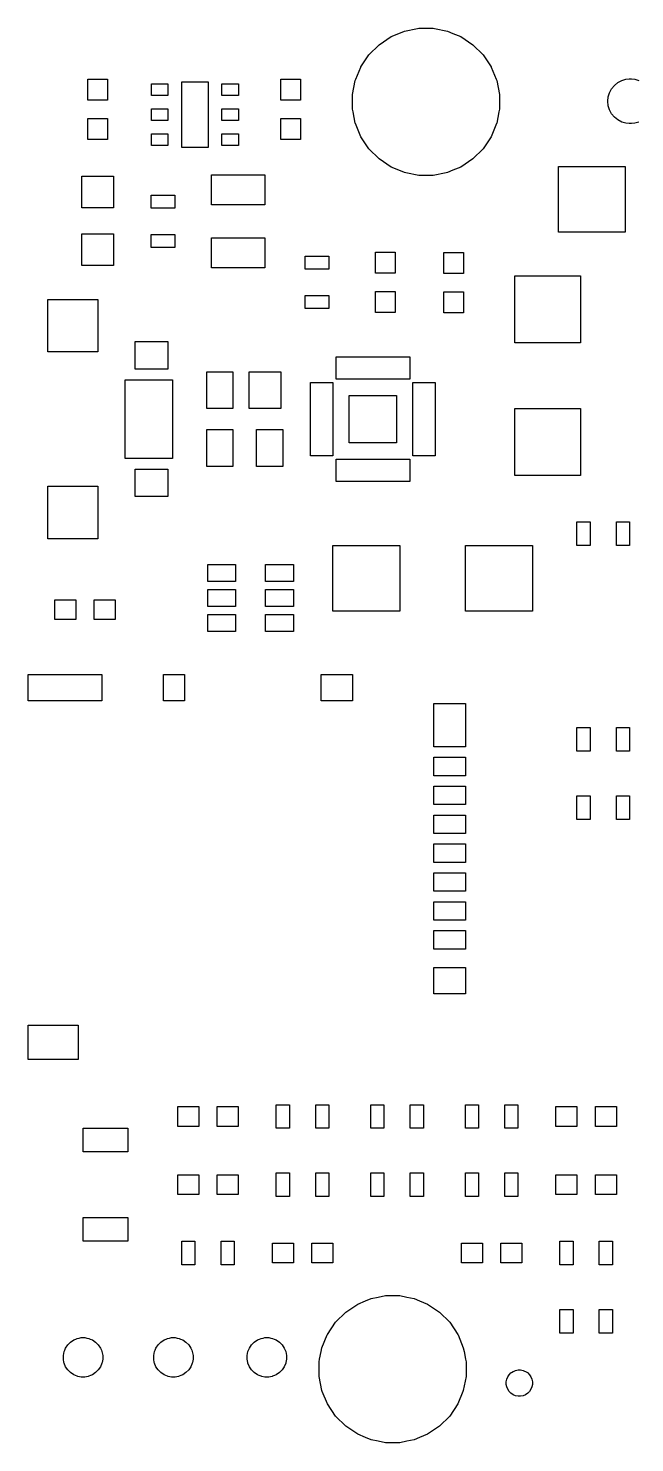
# Model space of a CAD drawing. Extents: x 91 to 190.2, y -113.8 to -60.
# Drawn here: x 91 to 114.1, y -113.8 to -60 of the extents above; entities that cross this region are included whole.
import ezdxf

# ---------------------------------------------------------------- set-up
doc = ezdxf.new("R2010")
doc.units = 0
doc.header["$MEASUREMENT"] = 0
doc.layers.add('BLACK', color=7, linetype='CONTINUOUS')

msp = doc.modelspace()

# ---------------------------------------------------------------- linework, layer by layer
at = {"layer": 'BLACK', "linetype": 'CONTINUOUS'}
for p, q in [((104.365, -60.5951), (104.824, -60.2887)), ((104.824, -60.2887), (105.122, -60.165)), ((105.122, -60.165), (105.333, -60.0776)), ((105.333, -60.0776), (105.824, -59.98)), ((105.824, -59.98), (105.874, -59.97)), ((105.874, -59.97), (106.426, -59.97)), ((106.426, -59.97), (106.476, -59.98)), ((106.476, -59.98), (106.967, -60.0776)), ((106.967, -60.0776), (107.178, -60.165)), ((107.178, -60.165), (107.476, -60.2887)), ((107.476, -60.2887), (107.935, -60.5951)), ((103.975, -60.9851), (104.365, -60.5951)), ((107.935, -60.5951), (108.325, -60.9851)), ((103.669, -61.4437), (103.975, -60.9851)), ((108.325, -60.9851), (108.631, -61.4437)), ((93.275, -62.71), (93.275, -61.91)), ((93.275, -61.91), (94.025, -61.91)), ((94.025, -61.91), (94.025, -62.71)), ((100.625, -62.71), (100.625, -61.91)), ((100.625, -61.91), (101.375, -61.91)), ((101.375, -61.91), (101.375, -62.71)), ((103.458, -61.9533), (103.475, -61.9123)), ((103.475, -61.9123), (103.665, -61.4537)), ((103.665, -61.4537), (103.669, -61.4437)), ((108.631, -61.4437), (108.635, -61.4537)), ((108.635, -61.4537), (108.825, -61.9123)), ((108.825, -61.9123), (108.842, -61.9533)), ((113.603, -61.9609), (113.763, -61.9123)), ((113.763, -61.9123), (113.888, -61.9)), ((113.888, -61.9), (113.972, -61.9)), ((113.972, -61.9), (114.097, -61.9123)), ((114.097, -61.9123), (114.257, -61.9609)), ((95.695, -62.535), (95.695, -62.085)), ((95.695, -62.085), (96.325, -62.085)), ((96.325, -62.085), (96.325, -62.535)), ((96.85, -64.51), (96.85, -62.01)), ((96.85, -62.01), (97.85, -62.01)), ((97.85, -62.01), (97.85, -64.51)), ((98.375, -62.535), (98.375, -62.085)), ((98.375, -62.085), (99.005, -62.085)), ((99.005, -62.085), (99.005, -62.535)), ((103.35, -62.4942), (103.458, -61.9533)), ((108.842, -61.9533), (108.95, -62.4942)), ((113.092, -62.5834), (113.141, -62.4231)), ((113.141, -62.4231), (113.22, -62.2755)), ((113.22, -62.2755), (113.326, -62.1461)), ((113.326, -62.1461), (113.455, -62.0398)), ((113.455, -62.0398), (113.603, -61.9609)), ((94.025, -62.71), (93.275, -62.71)), ((96.325, -62.535), (95.695, -62.535)), ((99.005, -62.535), (98.375, -62.535)), ((101.375, -62.71), (100.625, -62.71)), ((103.35, -63.0458), (103.35, -62.4942)), ((108.95, -62.4942), (108.95, -63.0458)), ((113.076, -62.75), (113.092, -62.5834)), ((113.092, -62.9166), (113.076, -62.75)), ((113.141, -63.0769), (113.092, -62.9166)), ((93.275, -64.21), (93.275, -63.41)), ((93.275, -63.41), (94.025, -63.41)), ((94.025, -63.41), (94.025, -64.21)), ((95.695, -63.485), (95.695, -63.035)), ((95.695, -63.035), (96.325, -63.035)), ((96.325, -63.485), (95.695, -63.485)), ((96.325, -63.035), (96.325, -63.485)), ((98.375, -63.485), (98.375, -63.035)), ((98.375, -63.035), (99.005, -63.035)), ((99.005, -63.485), (98.375, -63.485)), ((99.005, -63.035), (99.005, -63.485)), ((100.625, -64.21), (100.625, -63.41)), ((100.625, -63.41), (101.375, -63.41)), ((101.375, -63.41), (101.375, -64.21)), ((103.371, -63.1516), (103.35, -63.0458)), ((103.458, -63.5867), (103.371, -63.1516)), ((108.929, -63.1516), (108.842, -63.5867)), ((108.95, -63.0458), (108.929, -63.1516)), ((113.22, -63.2245), (113.141, -63.0769)), ((113.326, -63.3539), (113.22, -63.2245)), ((113.455, -63.4602), (113.326, -63.3539)), ((113.603, -63.5391), (113.455, -63.4602)), ((113.763, -63.5877), (113.603, -63.5391)), ((114.257, -63.5391), (114.097, -63.5877)), ((95.695, -64.435), (95.695, -63.985)), ((95.695, -63.985), (96.325, -63.985)), ((96.325, -63.985), (96.325, -64.435)), ((98.375, -64.435), (98.375, -63.985)), ((98.375, -63.985), (99.005, -63.985)), ((99.005, -63.985), (99.005, -64.435)), ((103.463, -63.6), (103.458, -63.5867)), ((103.669, -64.0963), (103.463, -63.6)), ((108.837, -63.6), (108.631, -64.0963)), ((108.842, -63.5867), (108.837, -63.6)), ((113.888, -63.6), (113.763, -63.5877)), ((113.972, -63.6), (113.888, -63.6)), ((114.097, -63.5877), (113.972, -63.6)), ((94.025, -64.21), (93.275, -64.21)), ((96.325, -64.435), (95.695, -64.435)), ((97.85, -64.51), (96.85, -64.51)), ((99.005, -64.435), (98.375, -64.435)), ((101.375, -64.21), (100.625, -64.21)), ((103.975, -64.5549), (103.669, -64.0963)), ((104.365, -64.9449), (103.975, -64.5549)), ((108.325, -64.5549), (107.935, -64.9449)), ((108.631, -64.0963), (108.325, -64.5549)), ((104.824, -65.2513), (104.365, -64.9449)), ((107.935, -64.9449), (107.476, -65.2513)), ((93.05, -66.8), (93.05, -65.6)), ((93.05, -65.6), (94.25, -65.6)), ((94.25, -65.6), (94.25, -66.8)), ((97.985, -66.69), (97.985, -65.55)), ((97.985, -65.55), (100.015, -65.55)), ((100.015, -65.55), (100.015, -66.69)), ((105.122, -65.375), (104.824, -65.2513)), ((105.333, -65.4624), (105.122, -65.375)), ((105.384, -65.4724), (105.333, -65.4624)), ((105.874, -65.57), (105.384, -65.4724)), ((106.426, -65.57), (105.874, -65.57)), ((106.916, -65.4724), (106.426, -65.57)), ((106.967, -65.4624), (106.916, -65.4724)), ((107.178, -65.375), (106.967, -65.4624)), ((107.476, -65.2513), (107.178, -65.375)), ((111.19, -67.73), (111.19, -65.23)), ((111.19, -65.23), (113.74, -65.23)), ((113.74, -65.23), (113.74, -67.73)), ((95.69, -66.82), (95.69, -66.32)), ((95.69, -66.32), (96.59, -66.32)), ((96.59, -66.32), (96.59, -66.82)), ((100.015, -66.69), (97.985, -66.69)), ((94.25, -66.8), (93.05, -66.8)), ((96.59, -66.82), (95.69, -66.82)), ((93.05, -69), (93.05, -67.8)), ((93.05, -67.8), (94.25, -67.8)), ((94.25, -67.8), (94.25, -69)), ((95.69, -68.32), (95.69, -67.82)), ((95.69, -67.82), (96.59, -67.82)), ((96.59, -67.82), (96.59, -68.32)), ((113.74, -67.73), (111.19, -67.73)), ((96.59, -68.32), (95.69, -68.32)), ((97.985, -69.09), (97.985, -67.95)), ((97.985, -67.95), (100.015, -67.95)), ((100.015, -67.95), (100.015, -69.09)), ((101.55, -69.14), (101.55, -68.64)), ((101.55, -68.64), (102.45, -68.64)), ((102.45, -68.64), (102.45, -69.14)), ((104.225, -69.29), (104.225, -68.49)), ((104.225, -68.49), (104.975, -68.49)), ((104.975, -68.49), (104.975, -69.29)), ((106.825, -69.3), (106.825, -68.5)), ((106.825, -68.5), (107.575, -68.5)), ((107.575, -68.5), (107.575, -69.3)), ((94.25, -69), (93.05, -69)), ((100.015, -69.09), (97.985, -69.09)), ((102.45, -69.14), (101.55, -69.14)), ((104.975, -69.29), (104.225, -69.29)), ((107.575, -69.3), (106.825, -69.3)), ((109.53, -71.95), (109.53, -69.4)), ((109.53, -69.4), (112.03, -69.4)), ((112.03, -69.4), (112.03, -71.95)), ((104.225, -70.79), (104.225, -69.99)), ((104.225, -69.99), (104.975, -69.99)), ((104.975, -69.99), (104.975, -70.79)), ((106.825, -70.8), (106.825, -70)), ((106.825, -70), (107.575, -70)), ((107.575, -70), (107.575, -70.8)), ((91.75, -72.2938), (91.75, -70.2938)), ((91.75, -70.2938), (93.65, -70.2938)), ((93.65, -70.2938), (93.65, -72.2938)), ((101.55, -70.64), (101.55, -70.14)), ((101.55, -70.14), (102.45, -70.14)), ((102.45, -70.14), (102.45, -70.64)), ((102.45, -70.64), (101.55, -70.64)), ((104.975, -70.79), (104.225, -70.79)), ((107.575, -70.8), (106.825, -70.8)), ((95.075, -72.95), (95.075, -71.9)), ((95.075, -71.9), (96.325, -71.9)), ((96.325, -71.9), (96.325, -72.95)), ((112.03, -71.95), (109.53, -71.95)), ((93.65, -72.2938), (91.75, -72.2938)), ((102.73, -73.325), (102.73, -72.475)), ((102.73, -72.475), (105.53, -72.475)), ((105.53, -72.475), (105.53, -73.325)), ((96.325, -72.95), (95.075, -72.95)), ((97.8, -74.45), (97.8, -73.05)), ((97.8, -73.05), (98.8, -73.05)), ((98.8, -73.05), (98.8, -74.45)), ((99.42, -74.45), (99.42, -73.05)), ((99.42, -73.05), (100.62, -73.05)), ((100.62, -73.05), (100.62, -74.45)), ((94.7, -76.35), (94.7, -73.35)), ((94.7, -73.35), (96.5, -73.35)), ((96.5, -73.35), (96.5, -76.35)), ((101.755, -76.25), (101.755, -73.45)), ((101.755, -73.45), (102.605, -73.45)), ((102.605, -73.45), (102.605, -76.25)), ((105.53, -73.325), (102.73, -73.325)), ((105.655, -76.25), (105.655, -73.45)), ((105.655, -73.45), (106.505, -73.45)), ((106.505, -73.45), (106.505, -76.25)), ((103.23, -75.75), (103.23, -73.95)), ((103.23, -73.95), (105.03, -73.95)), ((105.03, -73.95), (105.03, -75.75)), ((98.8, -74.45), (97.8, -74.45)), ((100.62, -74.45), (99.42, -74.45)), ((109.53, -77), (109.53, -74.45)), ((109.53, -74.45), (112.03, -74.45)), ((112.03, -74.45), (112.03, -77)), ((97.8, -76.65), (97.8, -75.25)), ((97.8, -75.25), (98.8, -75.25)), ((98.8, -75.25), (98.8, -76.65)), ((99.7, -76.65), (99.7, -75.25)), ((99.7, -75.25), (100.7, -75.25)), ((100.7, -75.25), (100.7, -76.65)), ((105.03, -75.75), (103.23, -75.75)), ((96.5, -76.35), (94.7, -76.35)), ((102.605, -76.25), (101.755, -76.25)), ((102.73, -77.225), (102.73, -76.375)), ((102.73, -76.375), (105.53, -76.375)), ((105.53, -76.375), (105.53, -77.225)), ((106.505, -76.25), (105.655, -76.25)), ((95.075, -77.8), (95.075, -76.75)), ((95.075, -76.75), (96.325, -76.75)), ((96.325, -76.75), (96.325, -77.8)), ((98.8, -76.65), (97.8, -76.65)), ((100.7, -76.65), (99.7, -76.65)), ((112.03, -77), (109.53, -77)), ((91.75, -79.4062), (91.75, -77.4062)), ((91.75, -77.4062), (93.65, -77.4062)), ((93.65, -77.4062), (93.65, -79.4062)), ((105.53, -77.225), (102.73, -77.225)), ((96.325, -77.8), (95.075, -77.8)), ((111.9, -79.66), (111.9, -78.76)), ((111.9, -78.76), (112.4, -78.76)), ((112.4, -78.76), (112.4, -79.66)), ((113.4, -79.66), (113.4, -78.76)), ((113.4, -78.76), (113.9, -78.76)), ((113.9, -78.76), (113.9, -79.66)), ((93.65, -79.4062), (91.75, -79.4062)), ((102.6, -82.16), (102.6, -79.66)), ((102.6, -79.66), (105.15, -79.66)), ((105.15, -79.66), (105.15, -82.16)), ((107.65, -82.16), (107.65, -79.66)), ((107.65, -79.66), (110.2, -79.66)), ((110.2, -79.66), (110.2, -82.16)), ((112.4, -79.66), (111.9, -79.66)), ((113.9, -79.66), (113.4, -79.66)), ((97.84, -81.035), (97.84, -80.385)), ((97.84, -80.385), (98.9, -80.385)), ((98.9, -80.385), (98.9, -81.035)), ((100.04, -81.035), (100.04, -80.385)), ((100.04, -80.385), (101.1, -80.385)), ((101.1, -80.385), (101.1, -81.035)), ((98.9, -81.035), (97.84, -81.035)), ((101.1, -81.035), (100.04, -81.035)), ((92.01, -82.475), (92.01, -81.725)), ((92.01, -81.725), (92.81, -81.725)), ((92.81, -81.725), (92.81, -82.475)), ((93.51, -82.475), (93.51, -81.725)), ((93.51, -81.725), (94.31, -81.725)), ((94.31, -81.725), (94.31, -82.475)), ((97.84, -81.985), (97.84, -81.335)), ((97.84, -81.335), (98.9, -81.335)), ((98.9, -81.335), (98.9, -81.985)), ((100.04, -81.985), (100.04, -81.335)), ((100.04, -81.335), (101.1, -81.335)), ((101.1, -81.335), (101.1, -81.985)), ((98.9, -81.985), (97.84, -81.985)), ((97.84, -82.935), (97.84, -82.285)), ((97.84, -82.285), (98.9, -82.285)), ((98.9, -82.285), (98.9, -82.935)), ((101.1, -81.985), (100.04, -81.985)), ((100.04, -82.935), (100.04, -82.285)), ((100.04, -82.285), (101.1, -82.285)), ((101.1, -82.285), (101.1, -82.935)), ((105.15, -82.16), (102.6, -82.16)), ((110.2, -82.16), (107.65, -82.16)), ((92.81, -82.475), (92.01, -82.475)), ((94.31, -82.475), (93.51, -82.475)), ((98.9, -82.935), (97.84, -82.935)), ((101.1, -82.935), (100.04, -82.935)), ((91.005, -85.575), (91.005, -84.575)), ((91.005, -84.575), (93.805, -84.575)), ((93.805, -84.575), (93.805, -85.575)), ((96.155, -85.575), (96.155, -84.575)), ((96.155, -84.575), (96.955, -84.575)), ((96.955, -84.575), (96.955, -85.575)), ((102.155, -85.575), (102.155, -84.575)), ((102.155, -84.575), (103.355, -84.575)), ((103.355, -84.575), (103.355, -85.575)), ((93.805, -85.575), (91.005, -85.575)), ((96.955, -85.575), (96.155, -85.575)), ((103.355, -85.575), (102.155, -85.575)), ((106.455, -87.325), (106.455, -85.675)), ((106.455, -85.675), (107.655, -85.675)), ((107.655, -85.675), (107.655, -87.325)), ((111.9, -87.49), (111.9, -86.59)), ((111.9, -86.59), (112.4, -86.59)), ((112.4, -86.59), (112.4, -87.49)), ((113.4, -87.49), (113.4, -86.59)), ((113.4, -86.59), (113.9, -86.59)), ((113.9, -86.59), (113.9, -87.49)), ((107.655, -87.325), (106.455, -87.325)), ((106.455, -88.425), (106.455, -87.725)), ((106.455, -87.725), (107.655, -87.725)), ((107.655, -87.725), (107.655, -88.425)), ((112.4, -87.49), (111.9, -87.49)), ((113.9, -87.49), (113.4, -87.49)), ((107.655, -88.425), (106.455, -88.425)), ((106.455, -89.525), (106.455, -88.825)), ((106.455, -88.825), (107.655, -88.825)), ((107.655, -88.825), (107.655, -89.525)), ((111.9, -90.09), (111.9, -89.19)), ((111.9, -89.19), (112.4, -89.19)), ((112.4, -89.19), (112.4, -90.09)), ((113.4, -90.09), (113.4, -89.19)), ((113.4, -89.19), (113.9, -89.19)), ((113.9, -89.19), (113.9, -90.09)), ((107.655, -89.525), (106.455, -89.525)), ((106.455, -90.625), (106.455, -89.925)), ((106.455, -89.925), (107.655, -89.925)), ((107.655, -89.925), (107.655, -90.625)), ((112.4, -90.09), (111.9, -90.09)), ((113.9, -90.09), (113.4, -90.09)), ((107.655, -90.625), (106.455, -90.625)), ((106.455, -91.725), (106.455, -91.025)), ((106.455, -91.025), (107.655, -91.025)), ((107.655, -91.025), (107.655, -91.725)), ((107.655, -91.725), (106.455, -91.725)), ((106.455, -92.825), (106.455, -92.125)), ((106.455, -92.125), (107.655, -92.125)), ((107.655, -92.125), (107.655, -92.825)), ((107.655, -92.825), (106.455, -92.825)), ((106.455, -93.925), (106.455, -93.225)), ((106.455, -93.225), (107.655, -93.225)), ((107.655, -93.225), (107.655, -93.925)), ((107.655, -93.925), (106.455, -93.925)), ((106.455, -95.025), (106.455, -94.325)), ((106.455, -94.325), (107.655, -94.325)), ((107.655, -94.325), (107.655, -95.025)), ((107.655, -95.025), (106.455, -95.025)), ((106.455, -96.725), (106.455, -95.725)), ((106.455, -95.725), (107.655, -95.725)), ((107.655, -95.725), (107.655, -96.725)), ((107.655, -96.725), (106.455, -96.725)), ((91.005, -99.225), (91.005, -97.925)), ((91.005, -97.925), (92.905, -97.925)), ((92.905, -97.925), (92.905, -99.225)), ((92.905, -99.225), (91.005, -99.225)), ((96.7, -101.775), (96.7, -101.025)), ((96.7, -101.025), (97.5, -101.025)), ((97.5, -101.025), (97.5, -101.775)), ((98.2, -101.775), (98.2, -101.025)), ((98.2, -101.025), (99, -101.025)), ((99, -101.025), (99, -101.775)), ((100.45, -101.85), (100.45, -100.95)), ((100.45, -100.95), (100.95, -100.95)), ((100.95, -100.95), (100.95, -101.85)), ((101.95, -101.85), (101.95, -100.95)), ((101.95, -100.95), (102.45, -100.95)), ((102.45, -100.95), (102.45, -101.85)), ((104.05, -101.85), (104.05, -100.95)), ((104.05, -100.95), (104.55, -100.95)), ((104.55, -100.95), (104.55, -101.85)), ((105.55, -101.85), (105.55, -100.95)), ((105.55, -100.95), (106.05, -100.95)), ((106.05, -100.95), (106.05, -101.85)), ((107.65, -101.85), (107.65, -100.95)), ((107.65, -100.95), (108.15, -100.95)), ((108.15, -100.95), (108.15, -101.85)), ((109.15, -101.85), (109.15, -100.95)), ((109.15, -100.95), (109.65, -100.95)), ((109.65, -100.95), (109.65, -101.85)), ((111.1, -101.775), (111.1, -101.025)), ((111.1, -101.025), (111.9, -101.025)), ((111.9, -101.025), (111.9, -101.775)), ((112.6, -101.775), (112.6, -101.025)), ((112.6, -101.025), (113.4, -101.025)), ((113.4, -101.025), (113.4, -101.775)), ((97.5, -101.775), (96.7, -101.775)), ((99, -101.775), (98.2, -101.775)), ((111.9, -101.775), (111.1, -101.775)), ((113.4, -101.775), (112.6, -101.775)), ((93.1, -102.75), (93.1, -101.85)), ((93.1, -101.85), (94.8, -101.85)), ((94.8, -101.85), (94.8, -102.75)), ((100.95, -101.85), (100.45, -101.85)), ((102.45, -101.85), (101.95, -101.85)), ((104.55, -101.85), (104.05, -101.85)), ((106.05, -101.85), (105.55, -101.85)), ((108.15, -101.85), (107.65, -101.85)), ((109.65, -101.85), (109.15, -101.85)), ((94.8, -102.75), (93.1, -102.75)), ((96.7, -104.375), (96.7, -103.625)), ((96.7, -103.625), (97.5, -103.625)), ((97.5, -103.625), (97.5, -104.375)), ((98.2, -104.375), (98.2, -103.625)), ((98.2, -103.625), (99, -103.625)), ((99, -103.625), (99, -104.375)), ((100.45, -104.45), (100.45, -103.55)), ((100.45, -103.55), (100.95, -103.55)), ((100.95, -103.55), (100.95, -104.45)), ((101.95, -104.45), (101.95, -103.55)), ((101.95, -103.55), (102.45, -103.55)), ((102.45, -103.55), (102.45, -104.45)), ((104.05, -104.45), (104.05, -103.55)), ((104.05, -103.55), (104.55, -103.55)), ((104.55, -103.55), (104.55, -104.45)), ((105.55, -104.45), (105.55, -103.55)), ((105.55, -103.55), (106.05, -103.55)), ((106.05, -103.55), (106.05, -104.45)), ((107.65, -104.45), (107.65, -103.55)), ((107.65, -103.55), (108.15, -103.55)), ((108.15, -103.55), (108.15, -104.45)), ((109.15, -104.45), (109.15, -103.55)), ((109.15, -103.55), (109.65, -103.55)), ((109.65, -103.55), (109.65, -104.45)), ((111.1, -104.375), (111.1, -103.625)), ((111.1, -103.625), (111.9, -103.625)), ((111.9, -103.625), (111.9, -104.375)), ((112.6, -104.375), (112.6, -103.625)), ((112.6, -103.625), (113.4, -103.625)), ((113.4, -103.625), (113.4, -104.375)), ((97.5, -104.375), (96.7, -104.375)), ((99, -104.375), (98.2, -104.375)), ((100.95, -104.45), (100.45, -104.45)), ((102.45, -104.45), (101.95, -104.45)), ((104.55, -104.45), (104.05, -104.45)), ((106.05, -104.45), (105.55, -104.45)), ((108.15, -104.45), (107.65, -104.45)), ((109.65, -104.45), (109.15, -104.45)), ((111.9, -104.375), (111.1, -104.375)), ((113.4, -104.375), (112.6, -104.375)), ((93.1, -106.15), (93.1, -105.25)), ((93.1, -105.25), (94.8, -105.25)), ((94.8, -105.25), (94.8, -106.15)), ((94.8, -106.15), (93.1, -106.15)), ((96.85, -107.05), (96.85, -106.15)), ((96.85, -106.15), (97.35, -106.15)), ((97.35, -106.15), (97.35, -107.05)), ((98.35, -107.05), (98.35, -106.15)), ((98.35, -106.15), (98.85, -106.15)), ((98.85, -106.15), (98.85, -107.05)), ((100.3, -106.975), (100.3, -106.225)), ((100.3, -106.225), (101.1, -106.225)), ((101.1, -106.225), (101.1, -106.975)), ((101.8, -106.975), (101.8, -106.225)), ((101.8, -106.225), (102.6, -106.225)), ((102.6, -106.225), (102.6, -106.975)), ((107.5, -106.975), (107.5, -106.225)), ((107.5, -106.225), (108.3, -106.225)), ((108.3, -106.225), (108.3, -106.975)), ((109, -106.975), (109, -106.225)), ((109, -106.225), (109.8, -106.225)), ((109.8, -106.225), (109.8, -106.975)), ((111.25, -107.05), (111.25, -106.15)), ((111.25, -106.15), (111.75, -106.15)), ((111.75, -106.15), (111.75, -107.05)), ((112.75, -107.05), (112.75, -106.15)), ((112.75, -106.15), (113.25, -106.15)), ((113.25, -106.15), (113.25, -107.05)), ((97.35, -107.05), (96.85, -107.05)), ((98.85, -107.05), (98.35, -107.05)), ((101.1, -106.975), (100.3, -106.975)), ((102.6, -106.975), (101.8, -106.975)), ((108.3, -106.975), (107.5, -106.975)), ((109.8, -106.975), (109, -106.975)), ((111.75, -107.05), (111.25, -107.05)), ((113.25, -107.05), (112.75, -107.05)), ((104.334, -108.274), (104.604, -108.22)), ((104.604, -108.22), (105.156, -108.22)), ((105.156, -108.22), (105.426, -108.274)), ((103.095, -108.845), (103.554, -108.539)), ((103.554, -108.539), (103.852, -108.415)), ((103.852, -108.415), (104.063, -108.328)), ((104.063, -108.328), (104.334, -108.274)), ((105.426, -108.274), (105.697, -108.328)), ((105.697, -108.328), (105.908, -108.415)), ((105.908, -108.415), (106.206, -108.539)), ((106.206, -108.539), (106.665, -108.845)), ((111.25, -109.65), (111.25, -108.75)), ((111.25, -108.75), (111.75, -108.75)), ((111.75, -108.75), (111.75, -109.65)), ((112.75, -109.65), (112.75, -108.75)), ((112.75, -108.75), (113.25, -108.75)), ((113.25, -108.75), (113.25, -109.65)), ((102.399, -109.694), (102.705, -109.235)), ((102.705, -109.235), (103.095, -108.845)), ((106.665, -108.845), (107.055, -109.235)), ((107.055, -109.235), (107.361, -109.694)), ((92.8147, -109.872), (92.8712, -109.849)), ((92.8712, -109.849), (92.9437, -109.834)), ((92.9437, -109.834), (93.0161, -109.82)), ((93.0161, -109.82), (93.1639, -109.82)), ((93.1639, -109.82), (93.2363, -109.834)), ((93.2363, -109.834), (93.3088, -109.849)), ((93.3088, -109.849), (93.3653, -109.872)), ((96.2547, -109.872), (96.3112, -109.849)), ((96.3112, -109.849), (96.3837, -109.834)), ((96.3837, -109.834), (96.4561, -109.82)), ((96.4561, -109.82), (96.6039, -109.82)), ((96.6039, -109.82), (96.6763, -109.834)), ((96.6763, -109.834), (96.7488, -109.849)), ((96.7488, -109.849), (96.8053, -109.872)), ((99.8147, -109.872), (99.8712, -109.849)), ((99.8712, -109.849), (99.9437, -109.834)), ((99.9437, -109.834), (100.016, -109.82)), ((100.016, -109.82), (100.164, -109.82)), ((100.164, -109.82), (100.236, -109.834)), ((100.236, -109.834), (100.309, -109.849)), ((100.309, -109.849), (100.365, -109.872)), ((102.188, -110.203), (102.39, -109.716)), ((102.39, -109.716), (102.399, -109.694)), ((107.361, -109.694), (107.37, -109.716)), ((107.37, -109.716), (107.572, -110.203)), ((111.75, -109.65), (111.25, -109.65)), ((113.25, -109.65), (112.75, -109.65)), ((92.34, -110.496), (92.3688, -110.351)), ((92.3688, -110.351), (92.3922, -110.295)), ((92.3922, -110.295), (92.4254, -110.215)), ((92.4254, -110.215), (92.5074, -110.092)), ((92.5074, -110.092), (92.6119, -109.987)), ((92.6119, -109.987), (92.7347, -109.905)), ((92.7347, -109.905), (92.8147, -109.872)), ((93.3653, -109.872), (93.4453, -109.905)), ((93.4453, -109.905), (93.5681, -109.987)), ((93.5681, -109.987), (93.6726, -110.092)), ((93.6726, -110.092), (93.7546, -110.215)), ((93.7546, -110.215), (93.7878, -110.295)), ((93.7878, -110.295), (93.8112, -110.351)), ((93.8112, -110.351), (93.84, -110.496)), ((95.78, -110.496), (95.8088, -110.351)), ((95.8088, -110.351), (95.8322, -110.295)), ((95.8322, -110.295), (95.8654, -110.215)), ((95.8654, -110.215), (95.9474, -110.092)), ((95.9474, -110.092), (96.0519, -109.987)), ((96.0519, -109.987), (96.1747, -109.905)), ((96.1747, -109.905), (96.2547, -109.872)), ((96.8053, -109.872), (96.8853, -109.905)), ((96.8853, -109.905), (97.0081, -109.987)), ((97.0081, -109.987), (97.1126, -110.092)), ((97.1126, -110.092), (97.1946, -110.215)), ((97.1946, -110.215), (97.2278, -110.295)), ((97.2278, -110.295), (97.2512, -110.351)), ((97.2512, -110.351), (97.28, -110.496)), ((99.34, -110.496), (99.3688, -110.351)), ((99.3688, -110.351), (99.3922, -110.295)), ((99.3922, -110.295), (99.4254, -110.215)), ((99.4254, -110.215), (99.5074, -110.092)), ((99.5074, -110.092), (99.6119, -109.987)), ((99.6119, -109.987), (99.7347, -109.905)), ((99.7347, -109.905), (99.8147, -109.872)), ((100.365, -109.872), (100.445, -109.905)), ((100.445, -109.905), (100.568, -109.987)), ((100.568, -109.987), (100.673, -110.092)), ((100.673, -110.092), (100.755, -110.215)), ((100.755, -110.215), (100.788, -110.295)), ((100.788, -110.295), (100.811, -110.351)), ((100.811, -110.351), (100.84, -110.496)), ((102.1, -110.644), (102.158, -110.351)), ((102.158, -110.351), (102.188, -110.203)), ((107.572, -110.203), (107.602, -110.351)), ((107.602, -110.351), (107.66, -110.644)), ((92.34, -110.644), (92.34, -110.496)), ((92.3637, -110.763), (92.34, -110.644)), ((92.3688, -110.789), (92.3637, -110.763)), ((92.4254, -110.925), (92.3688, -110.789)), ((92.5074, -111.048), (92.4254, -110.925)), ((93.7546, -110.925), (93.6726, -111.048)), ((93.8112, -110.789), (93.7546, -110.925)), ((93.8163, -110.763), (93.8112, -110.789)), ((93.84, -110.644), (93.8163, -110.763)), ((93.84, -110.496), (93.84, -110.644)), ((95.78, -110.644), (95.78, -110.496)), ((95.8037, -110.763), (95.78, -110.644)), ((95.8088, -110.789), (95.8037, -110.763)), ((95.8654, -110.925), (95.8088, -110.789)), ((95.9474, -111.048), (95.8654, -110.925)), ((97.1946, -110.925), (97.1126, -111.048)), ((97.2512, -110.789), (97.1946, -110.925)), ((97.2563, -110.763), (97.2512, -110.789)), ((97.28, -110.644), (97.2563, -110.763)), ((97.28, -110.496), (97.28, -110.644)), ((99.34, -110.644), (99.34, -110.496)), ((99.3637, -110.763), (99.34, -110.644)), ((99.3688, -110.789), (99.3637, -110.763)), ((99.4254, -110.925), (99.3688, -110.789)), ((99.5074, -111.048), (99.4254, -110.925)), ((100.755, -110.925), (100.673, -111.048)), ((100.811, -110.789), (100.755, -110.925)), ((100.816, -110.763), (100.811, -110.789)), ((100.84, -110.644), (100.816, -110.763)), ((100.84, -110.496), (100.84, -110.644)), ((102.08, -110.744), (102.1, -110.644)), ((102.08, -111.296), (102.08, -110.744)), ((107.66, -110.644), (107.68, -110.744)), ((107.68, -110.744), (107.68, -111.296)), ((92.6119, -111.153), (92.5074, -111.048)), ((92.7347, -111.235), (92.6119, -111.153)), ((92.7994, -111.261), (92.7347, -111.235)), ((92.8712, -111.291), (92.7994, -111.261)), ((92.8943, -111.296), (92.8712, -111.291)), ((93.0161, -111.32), (92.8943, -111.296)), ((93.1639, -111.32), (93.0161, -111.32)), ((93.2857, -111.296), (93.1639, -111.32)), ((93.3088, -111.291), (93.2857, -111.296)), ((93.3806, -111.261), (93.3088, -111.291)), ((93.4453, -111.235), (93.3806, -111.261)), ((93.5681, -111.153), (93.4453, -111.235)), ((93.6726, -111.048), (93.5681, -111.153)), ((96.0519, -111.153), (95.9474, -111.048)), ((96.1747, -111.235), (96.0519, -111.153)), ((96.2394, -111.261), (96.1747, -111.235)), ((96.3112, -111.291), (96.2394, -111.261)), ((96.3343, -111.296), (96.3112, -111.291)), ((96.4561, -111.32), (96.3343, -111.296)), ((96.6039, -111.32), (96.4561, -111.32)), ((96.7257, -111.296), (96.6039, -111.32)), ((96.7488, -111.291), (96.7257, -111.296)), ((96.8206, -111.261), (96.7488, -111.291)), ((96.8853, -111.235), (96.8206, -111.261)), ((97.0081, -111.153), (96.8853, -111.235)), ((97.1126, -111.048), (97.0081, -111.153)), ((99.6119, -111.153), (99.5074, -111.048)), ((99.7347, -111.235), (99.6119, -111.153)), ((99.7994, -111.261), (99.7347, -111.235)), ((99.8712, -111.291), (99.7994, -111.261)), ((99.8943, -111.296), (99.8712, -111.291)), ((100.016, -111.32), (99.8943, -111.296)), ((100.164, -111.32), (100.016, -111.32)), ((100.286, -111.296), (100.164, -111.32)), ((100.309, -111.291), (100.286, -111.296)), ((100.381, -111.261), (100.309, -111.291)), ((100.445, -111.235), (100.381, -111.261)), ((100.568, -111.153), (100.445, -111.235)), ((100.673, -111.048), (100.568, -111.153)), ((102.188, -111.837), (102.08, -111.296)), ((107.68, -111.296), (107.572, -111.837)), ((109.205, -111.501), (109.224, -111.404)), ((109.224, -111.404), (109.262, -111.313)), ((109.262, -111.313), (109.317, -111.231)), ((109.317, -111.231), (109.386, -111.162)), ((109.317, -111.231), (109.317, -111.231)), ((109.386, -111.162), (109.4, -111.153)), ((109.4, -111.153), (109.468, -111.107)), ((109.468, -111.107), (109.509, -111.09)), ((109.509, -111.09), (109.559, -111.069)), ((109.559, -111.069), (109.656, -111.05)), ((109.656, -111.05), (109.754, -111.05)), ((109.754, -111.05), (109.851, -111.069)), ((109.851, -111.069), (109.901, -111.09)), ((109.901, -111.09), (109.942, -111.107)), ((109.942, -111.107), (110.01, -111.153)), ((110.01, -111.153), (110.024, -111.162)), ((110.024, -111.162), (110.093, -111.231)), ((110.093, -111.231), (110.093, -111.231)), ((110.093, -111.231), (110.148, -111.313)), ((110.148, -111.313), (110.186, -111.404)), ((110.186, -111.404), (110.205, -111.501)), ((102.201, -111.869), (102.188, -111.837)), ((102.399, -112.346), (102.201, -111.869)), ((107.559, -111.869), (107.361, -112.346)), ((107.572, -111.837), (107.559, -111.869)), ((109.205, -111.599), (109.205, -111.501)), ((109.224, -111.696), (109.205, -111.599)), ((109.262, -111.787), (109.224, -111.696)), ((109.316, -111.868), (109.262, -111.787)), ((109.317, -111.869), (109.316, -111.868)), ((109.386, -111.938), (109.317, -111.869)), ((109.468, -111.993), (109.386, -111.938)), ((109.386, -111.938), (109.386, -111.938)), ((109.559, -112.031), (109.468, -111.993)), ((109.942, -111.993), (109.851, -112.031)), ((110.024, -111.938), (109.942, -111.993)), ((110.093, -111.869), (110.024, -111.938)), ((110.024, -111.938), (110.024, -111.938)), ((110.094, -111.868), (110.093, -111.869)), ((110.148, -111.787), (110.094, -111.868)), ((110.186, -111.696), (110.148, -111.787)), ((110.205, -111.599), (110.186, -111.696)), ((110.205, -111.501), (110.205, -111.599)), ((102.705, -112.805), (102.399, -112.346)), ((107.361, -112.346), (107.055, -112.805)), ((109.656, -112.05), (109.559, -112.031)), ((109.754, -112.05), (109.656, -112.05)), ((109.851, -112.031), (109.754, -112.05)), ((103.095, -113.195), (102.705, -112.805)), ((107.055, -112.805), (106.665, -113.195)), ((103.554, -113.501), (103.095, -113.195)), ((103.852, -113.625), (103.554, -113.501)), ((106.206, -113.501), (105.908, -113.625)), ((106.665, -113.195), (106.206, -113.501)), ((104.063, -113.712), (103.852, -113.625)), ((104.334, -113.766), (104.063, -113.712)), ((104.604, -113.82), (104.334, -113.766)), ((105.156, -113.82), (104.604, -113.82)), ((105.426, -113.766), (105.156, -113.82)), ((105.697, -113.712), (105.426, -113.766)), ((105.908, -113.625), (105.697, -113.712))]:
    msp.add_line(p, q, dxfattribs=at)

doc.saveas('drawing.dxf')
